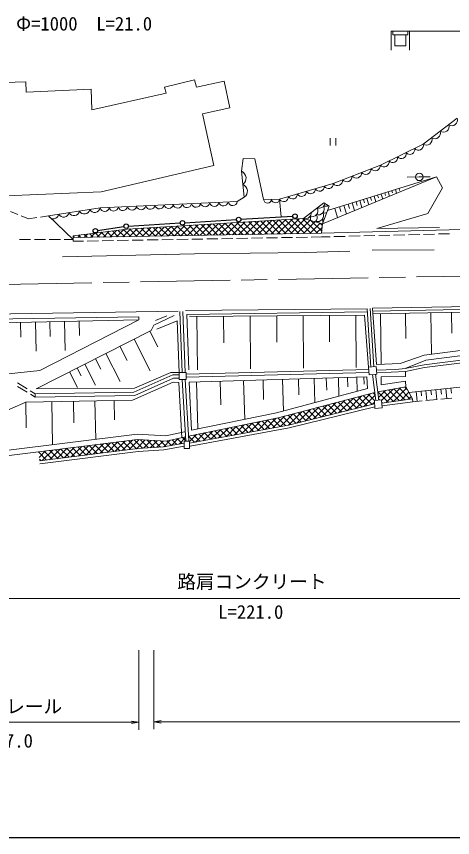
# Model space of a CAD drawing. Units: millimetres at full size, sheet at 1:1000, with parts at other scales. Extents: x 40000 to 680000, y 20000 to 380000.
# Drawn here: x 373805 to 432252, y 205000 to 314954 of the extents above; entities that cross this region are included whole.
import ezdxf
from ezdxf.enums import TextEntityAlignment as Align

# ---------------------------------------------------------------- set-up
doc = ezdxf.new("R2010")
doc.units = ezdxf.units.MM
doc.header["$LTSCALE"] = 1000
doc.linetypes.add('CHAIN', pattern=[18.5, 12, -1.5, 3.5, -1.5])
for name, color, linetype, lineweight in [('M-BGD', 7, 'Continuous', 13), ('M-BMK', 2, 'CHAIN', 13), ('M-STR-HTXT', 7, 'Continuous', 13), ('M-TTL-BAND', 7, 'Continuous', 25)]:
    doc.layers.add(name, color=color, linetype=linetype, lineweight=lineweight)
doc.styles.add('ＭＳ ゴシック', font='')
doc.styles.get('ＭＳ ゴシック').set_extended_font_data('MS Gothic')

# ---------------------------------------------------------------- blocks, each defined once
blk = doc.blocks.new('open_arrow')
at = {"color": 0, "linetype": 'Continuous', "lineweight": -2}
blk.add_lwpolyline([(7.5, 1.25), (0, 0), (7.5, -1.25)], dxfattribs=at)

msp = doc.modelspace()

# ---------------------------------------------------------------- hatches: boundary and pattern name
at = {"layer": 'M-BGD'}
h = msp.add_hatch(dxfattribs=at)
h.set_pattern_fill('USER', color=256, style=0, pattern_type=2)
h.set_pattern_definition([(45, (381393, 285565), (-424.264, 424.264), []), (315, (381393, 285565), (424.264, 424.264), [])])
h.paths.add_polyline_path([(381393, 285565), (388627, 286486), (412275, 287904), (414830, 287203), (414696, 285925), (381396, 285345)])
h = msp.add_hatch(dxfattribs=at)
h.set_pattern_fill('USER', color=256, style=0, pattern_type=2)
h.set_pattern_definition([(45, (422217, 264702), (-424.264, 424.264), []), (315, (422217, 264702), (424.264, 424.264), [])])
h.paths.add_polyline_path([(422217, 264702), (425986, 265352), (426859, 263763), (422758, 263189), (422727, 263600), (422354, 263590)])
h = msp.add_hatch(dxfattribs=at)
h.set_pattern_fill('USER', color=256, style=0, pattern_type=2)
h.set_pattern_definition([(45, (396874, 258743), (-424.264, 424.264), []), (315, (396874, 258743), (424.264, 424.264), [])])
h.paths.add_polyline_path([(396874, 258743), (408893, 261198), (421825, 264613), (421957, 263541), (421771, 263527), (421807, 263061), (410282, 260239), (396994, 257809)])
h = msp.add_hatch(dxfattribs=at)
h.set_pattern_fill('USER', color=256, style=0, pattern_type=2)
h.set_pattern_definition([(45, (376754, 256658), (-424.264, 424.264), []), (315, (376754, 256658), (424.264, 424.264), [])])
h.paths.add_polyline_path([(376754, 256658), (390021, 258296), (393864, 258078), (396480, 258641), (396512, 258098), (396274, 258098), (396274, 257803), (393513, 257320), (390070, 257094), (376914, 255435)])

# ---------------------------------------------------------------- linework, layer by layer
for p, q in [((424000, 310440), (424000, 313000)), ((424000, 313000), (424500, 313000)), ((424250, 313000), (424250, 312500)), ((426250, 312500), (424250, 312500)), ((424500, 313000), (428000, 313000)), ((424500, 312500), (424500, 311000)), ((425588, 312500), (425000, 312500)), ((426000, 311000), (426000, 312500)), ((426250, 312500), (426250, 313000)), ((426500, 313000), (426500, 310440)), ((428000, 313000), (428500, 313000)), ((424500, 311000), (426000, 311000)), ((415856, 298663), (415856, 297663)), ((416606, 297663), (416606, 298663)), ((423638, 291466), (423817, 290886)), ((424116, 291613), (424205, 291324)), ((424594, 291761), (424746, 291267)), ((425071, 291908), (425148, 291662)), ((409065, 290492), (409286, 288108)), ((419816, 290286), (420101, 289363)), ((420294, 290434), (420436, 289972)), ((420772, 290581), (421030, 289744)), ((421249, 290729), (421379, 290310)), ((421727, 290876), (421959, 290125)), ((422205, 291023), (422321, 290648)), ((422683, 291171), (422888, 290506)), ((423160, 291318), (423263, 290986)), ((416464, 289251), (416842, 288027)), ((417076, 289440), (417265, 288828)), ((417688, 289629), (418032, 288515)), ((418245, 289801), (418417, 289244)), ((418802, 289973), (419115, 288959)), ((419309, 290130), (419466, 289623)), ((373019, 288822), (373990, 288435)), ((374455, 288250), (375426, 287864)), ((377016, 288096), (378111, 288256)), ((378111, 288256), (381401, 285098)), ((375426, 287864), (376521, 288023)), ((414830, 287203), (414696, 285925)), ((375708, 285092), (374208, 285090)), ((377708, 285094), (376208, 285092)), ((379708, 285096), (378208, 285094)), ((381401, 285098), (380208, 285096)), ((381396, 285345), (381405, 284845)), ((381405, 284845), (382808, 284869)), ((383308, 284878), (384808, 284904)), ((385308, 284913), (386807, 284939)), ((387307, 284948), (388807, 284974)), ((389307, 284982), (390807, 285009)), ((391307, 285017), (392807, 285043)), ((393306, 285052), (394806, 285078)), ((395306, 285087), (396806, 285113)), ((397306, 285122), (398806, 285148)), ((399306, 285157), (400805, 285183)), ((401305, 285192), (402805, 285218)), ((403305, 285226), (404805, 285253)), ((405305, 285261), (406804, 285287)), ((407304, 285296), (408804, 285322)), ((409304, 285331), (410804, 285357)), ((411304, 285366), (412803, 285392)), ((413303, 285401), (414706, 285425)), ((414706, 285425), (415853, 285454)), ((416352, 285467), (417852, 285505)), ((418352, 285518), (419851, 285556)), ((420351, 285569), (421851, 285607)), ((422350, 285620), (423850, 285658)), ((424350, 285671), (425849, 285709)), ((426349, 285722), (427849, 285760)), ((428349, 285773), (429848, 285811)), ((430348, 285824), (431847, 285862)), ((421490, 283643), (429786, 283713)), ((421516, 275900), (453702, 276446)), ((396003, 267259), (395723, 275445)), ((396403, 267273), (396122, 275459)), ((396463, 275562), (420800, 275818)), ((396623, 275059), (420827, 275402)), ((396903, 267628), (396623, 275059)), ((415750, 274910), (415774, 271392)), ((419267, 274934), (419316, 267951)), ((421315, 268006), (420800, 275818)), ((421714, 268032), (421199, 275844)), ((422575, 275131), (422698, 268388)), ((425946, 275192), (426008, 271821)), ((429317, 275254), (429418, 269714)), ((432087, 275305), (432137, 272535)), ((374370, 273988), (374413, 272013)), ((376345, 274031), (376431, 270111)), ((378305, 274074), (378348, 272114)), ((380265, 274116), (380350, 270227)), ((382210, 274159), (382252, 272214)), ((392456, 274234), (393975, 274865)), ((398003, 274786), (398053, 267645)), ((401574, 274811), (401599, 271240)), ((405144, 274836), (405194, 267748)), ((408688, 274860), (408713, 271316)), ((412232, 274885), (412281, 267850)), ((391681, 272817), (392759, 270698)), ((389562, 271738), (391719, 267501)), ((387683, 270781), (388640, 268902)), ((385804, 269825), (387717, 266066)), ((382988, 268391), (384421, 265575)), ((384396, 269108), (385113, 267700)), ((380928, 267342), (381977, 265283)), ((381958, 267867), (382482, 266837)), ((421020, 267659), (396550, 267060)), ((421030, 267259), (396560, 266660)), ((396512, 258098), (396024, 266317)), ((396911, 258122), (396423, 266341)), ((401101, 266110), (401194, 262960)), ((404251, 266203), (404404, 260992)), ((406857, 266280), (406933, 263674)), ((409462, 266356), (409587, 262107)), ((411587, 266419), (411649, 264294)), ((413711, 266481), (413807, 263239)), ((415333, 266529), (415380, 264908)), ((416954, 266577), (417027, 264102)), ((418191, 266613), (418228, 265376)), ((419429, 266650), (419484, 264761)), ((420373, 266677), (420400, 265733)), ((421957, 263541), (421532, 266992)), ((422354, 263590), (421929, 267041)), ((375233, 265100), (373960, 265893)), ((373964, 265412), (375246, 264632)), ((397951, 266017), (398137, 259718)), ((430008, 264992), (430146, 263649)), ((430679, 265061), (430748, 264390)), ((431351, 265130), (431491, 263767)), ((432033, 265201), (432103, 264519)), ((376314, 264427), (375658, 264836)), ((375673, 264372), (376321, 263978)), ((376314, 264427), (376321, 263978)), ((427383, 264722), (427518, 263419)), ((428034, 264789), (428102, 264138)), ((428686, 264856), (428822, 263533)), ((429347, 264924), (429415, 264263)), ((375084, 263312), (375101, 259871)), ((378551, 263378), (378661, 257599)), ((381441, 263434), (381496, 260544)), ((384330, 263489), (384429, 258311)), ((386919, 263538), (386969, 260949)), ((422758, 263189), (426859, 263763)), ((422813, 262792), (426914, 263367)), ((426859, 263763), (426914, 263367)), ((426914, 263367), (428185, 263478)), ((428683, 263521), (430178, 263652)), ((430676, 263696), (432170, 263826))]:
    msp.add_line(p, q, dxfattribs=at)
at = {"layer": 'M-BGD', "lineweight": 25}
for p, q in [((403893, 287786), (410836, 288200)), ((388810, 286886), (395752, 287300)), ((396351, 287336), (403294, 287750)), ((384684, 286299), (388213, 286824))]:
    msp.add_line(p, q, dxfattribs=at)
at = {"layer": 'M-BGD'}
for points in [[(426500, 313000), (435000, 313000), (435000, 314000), (436500, 314000), (436500, 312500), (439000, 312500)], [(406926, 290451), (409065, 290492), (416265, 292575), (422574, 295052), (428323, 297833), (432880, 301314)], [(403987, 294222), (404197, 295923), (405740, 295900), (406926, 290451)], [(378111, 288256), (385012, 289315), (403395, 290156), (404345, 290733), (403987, 294222)], [(414830, 287203), (430089, 293457), (415508, 288956)], [(430089, 293457), (430884, 292009), (428921, 288550), (422121, 286541), (430487, 286681)], [(426159, 293416), (427794, 293466), (429244, 293478)], [(381396, 285345), (381393, 285565), (388627, 286486), (412275, 287904), (414986, 289991), (415734, 289539), (414830, 287203), (412275, 287904)], [(381396, 285345), (414696, 285925), (433483, 286404), (469617, 286918)], [(379977, 282744), (397678, 283152), (412587, 283363), (418476, 283503)], [(421547, 275486), (454621, 276118), (455149, 271311)], [(358771, 274877), (359005, 274900), (395471, 275496)], [(394933, 274912), (392223, 273627), (391849, 272902)], [(397003, 274779), (420441, 274942), (420967, 267975)], [(421516, 275900), (422077, 268360), (425208, 268501), (428449, 269591), (444136, 271585), (449215, 271133), (449201, 270398), (444090, 270900), (428682, 268921), (425875, 267795), (424632, 267659), (422060, 267573)], [(454342, 271260), (453585, 275698), (421575, 275112)], [(365966, 266403), (376950, 267536), (390213, 274334), (359359, 273660), (356898, 272569), (356648, 273021), (359203, 274236), (390205, 274745), (390213, 274334)], [(392643, 273089), (395331, 274211), (395605, 267259)], [(426389, 264619), (433659, 265368), (443917, 266490), (448591, 266794), (457588, 266864), (469435, 266677), (483199, 266116), (488924, 265672), (493808, 265953), (497827, 266957), (500631, 268430), (501963, 270065), (502711, 271795), (503015, 274178)], [(391849, 272902), (376473, 265074), (389629, 265191), (394489, 267271), (395605, 267259)], [(425875, 267795), (428428, 268321), (444307, 270288), (451219, 270444), (454363, 270913)], [(425955, 267403), (428493, 267926), (444337, 269888), (451253, 270044), (454389, 270513)], [(425986, 265352), (425934, 266105), (422694, 265637), (422684, 266697), (425955, 266738), (425955, 267403), (422090, 267242)], [(376314, 264427), (389556, 264625), (394770, 266962), (395605, 266982)], [(376321, 263978), (389655, 264176), (394871, 266514), (395616, 266533)], [(395955, 258528), (395569, 265953), (394806, 265968), (389369, 263585), (375084, 263312), (371368, 261677), (370200, 260017), (369615, 257424), (370036, 249011), (367542, 249108)], [(422217, 264702), (425986, 265352), (426859, 263763)], [(396874, 258743), (408893, 261198), (421825, 264613)], [(396994, 257809), (410282, 260239), (421807, 263061)], [(397066, 257416), (410365, 259848), (421837, 262657)], [(396332, 259325), (393809, 258782), (389998, 258998), (372014, 256779)], [(396480, 258641), (393864, 258078), (390021, 258296), (372100, 256084)], [(376914, 255435), (390070, 257094), (393513, 257320), (396274, 257803)], [(376964, 255038), (390108, 256695), (393561, 256922), (396274, 257397)]]:
    msp.add_lwpolyline(points, dxfattribs=at)
for points in [[(369966, 304794), (370407, 294371), (372230, 294402), (372432, 290928), (385160, 291450), (400256, 294978), (398737, 301895), (402406, 302713), (401634, 306265), (397950, 305463), (397670, 306475), (393650, 305478), (393853, 304668), (383929, 302440), (383812, 305221), (375096, 304824), (375049, 306203), (370703, 306062), (370719, 304801)], [(395605, 266317), (396560, 266317), (396560, 267259), (395605, 267259)], [(421057, 266950), (420967, 267975), (422017, 268067), (422107, 267043)], [(396952, 265988), (397255, 259538), (408636, 261852), (420834, 265123), (420764, 266689)], [(421853, 262453), (422808, 262526), (422727, 263600), (421771, 263527)], [(396274, 257108), (396274, 258098), (396994, 258098), (396994, 257108)]]:
    msp.add_lwpolyline(points, close=True, dxfattribs=at)
msp.add_circle((427794, 293466), 500, dxfattribs=at)
at = {"layer": 'M-BGD', "lineweight": 25}
for centre in [(411135, 288218), (388510, 286868), (396052, 287318), (403594, 287768), (384387, 286255)]:
    msp.add_circle(centre, 300, dxfattribs=at)
at = {"layer": 'M-BGD'}
for centre, radius, start, end in [((432150, 301089), 764, 237.59154, 17.17553), ((431011, 300218), 764, 237.59154, 17.17553), ((429871, 299348), 764, 237.59154, 17.17553), ((428732, 298477), 764, 237.59154, 17.17553), ((426530, 297140), 658, 219.6937, 11.93611), ((427679, 297696), 658, 219.6937, 11.93611), ((424230, 296028), 658, 219.6937, 11.93611), ((425380, 296584), 658, 219.6937, 11.93611), ((421867, 294999), 709, 218.60484, 4.26437), ((423080, 295472), 658, 219.6937, 11.93611), ((403560, 293297), 1019, 306.48477, 65.24023), ((419343, 294008), 709, 218.60484, 4.26437), ((420605, 294504), 709, 218.60484, 4.26437), ((415626, 292536), 640, 208.77386, 3.48772), ((416819, 293017), 709, 218.60484, 4.26437), ((418081, 293513), 709, 218.60484, 4.26437), ((403739, 291552), 1019, 306.48477, 65.24023), ((412026, 291495), 640, 208.77386, 3.48772), ((413226, 291842), 640, 208.77386, 3.48772), ((414426, 292189), 640, 208.77386, 3.48772), ((407460, 290497), 536, 184.98244, 357.24236), ((408529, 290518), 536, 184.98244, 357.24236), ((409626, 290801), 640, 208.77386, 3.48772), ((410826, 291148), 640, 208.77386, 3.48772), ((384286, 289444), 738, 207.51299, 349.94046), ((385619, 289469), 626, 194.25127, 350.9891), ((386845, 289525), 626, 194.25127, 350.9891), ((388070, 289581), 626, 194.25127, 350.9891), ((389296, 289637), 626, 194.25127, 350.9891), ((390521, 289693), 626, 194.25127, 350.9891), ((391747, 289749), 626, 194.25127, 350.9891), ((392972, 289806), 626, 194.25127, 350.9891), ((394198, 289862), 626, 194.25127, 350.9891), ((395423, 289918), 626, 194.25127, 350.9891), ((396649, 289974), 626, 194.25127, 350.9891), ((397874, 290030), 626, 194.25127, 350.9891), ((399100, 290086), 626, 194.25127, 350.9891), ((400325, 290142), 626, 194.25127, 350.9891), ((401551, 290198), 626, 194.25127, 350.9891), ((402777, 290254), 626, 194.25127, 350.9891), ((413383, 288932), 812, 252.61986, 27.38014), ((413482, 289828), 812, 293.59581, 321.605), ((414248, 289185), 812, 252.61986, 27.38014), ((414347, 290081), 812, 252.61986, 347.01675), ((415212, 290334), 812, 252.61986, 298.48543), ((378765, 288596), 738, 207.51299, 349.94046), ((380145, 288808), 738, 207.51299, 349.94046), ((381526, 289020), 738, 207.51299, 349.94046), ((382906, 289232), 738, 207.51299, 349.94046), ((412518, 288679), 812, 256.6926, 2.58095), ((412419, 287783), 812, 350.18069, 27.38014), ((413284, 288036), 812, 315.58315, 27.38014), ((414149, 288289), 812, 252.61986, 27.38014), ((415113, 289438), 812, 252.61986, 290.72664), ((413185, 287140), 812, 22.22509, 27.38014), ((415014, 288543), 812, 252.61986, 271.40745), ((414050, 287393), 812, 350.27129, 27.38014)]:
    msp.add_arc(centre, radius, start, end, dxfattribs=at)
at = {"layer": 'M-BMK'}
msp.add_line((371932, 279072), (471926, 280862), dxfattribs=at)
at = {"layer": 'M-STR-HTXT'}
for p, q in [((293798, 237022), (516862, 237022)), ((390213, 230104), (390213, 219443)), ((392223, 230104), (392223, 219502)), ((353714, 220443), (390213, 220443)), ((392223, 220502), (497094, 220502))]:
    msp.add_line(p, q, dxfattribs=at)
at = {"layer": 'M-TTL-BAND'}
msp.add_line((40000, 205000), (579000, 205000), dxfattribs=at)

# ---------------------------------------------------------------- block references
at = {"layer": 'M-STR-HTXT', "xscale": 133, "yscale": 133, "rotation": 180}
msp.add_blockref('open_arrow', (390213, 220443), dxfattribs=at)
at = {"layer": 'M-STR-HTXT', "xscale": 133, "yscale": 133}
msp.add_blockref('open_arrow', (392223, 220502), dxfattribs=at)

# ---------------------------------------------------------------- texts
at = {"layer": 'M-STR-HTXT', "style": 'ＭＳ ゴシック'}
msp.add_text('Φ=1000\u3000L=21.0', height=1833, dxfattribs=at).set_placement((373767, 312514), align=Align.BOTTOM_LEFT)
for s, p in [('路肩コンクリート', (405363, 239270)), ('ガードレール', (372435, 222572))]:
    msp.add_text(s, height=1833, dxfattribs=at).set_placement(p, align=Align.MIDDLE_CENTER)
for s, p in [('L=221.0', (405205, 233749)), ('L=37.0', (372277, 216499))]:
    msp.add_text(s, height=1833, dxfattribs=at).set_placement(p, align=Align.BOTTOM_CENTER)

doc.saveas('drawing.dxf')
